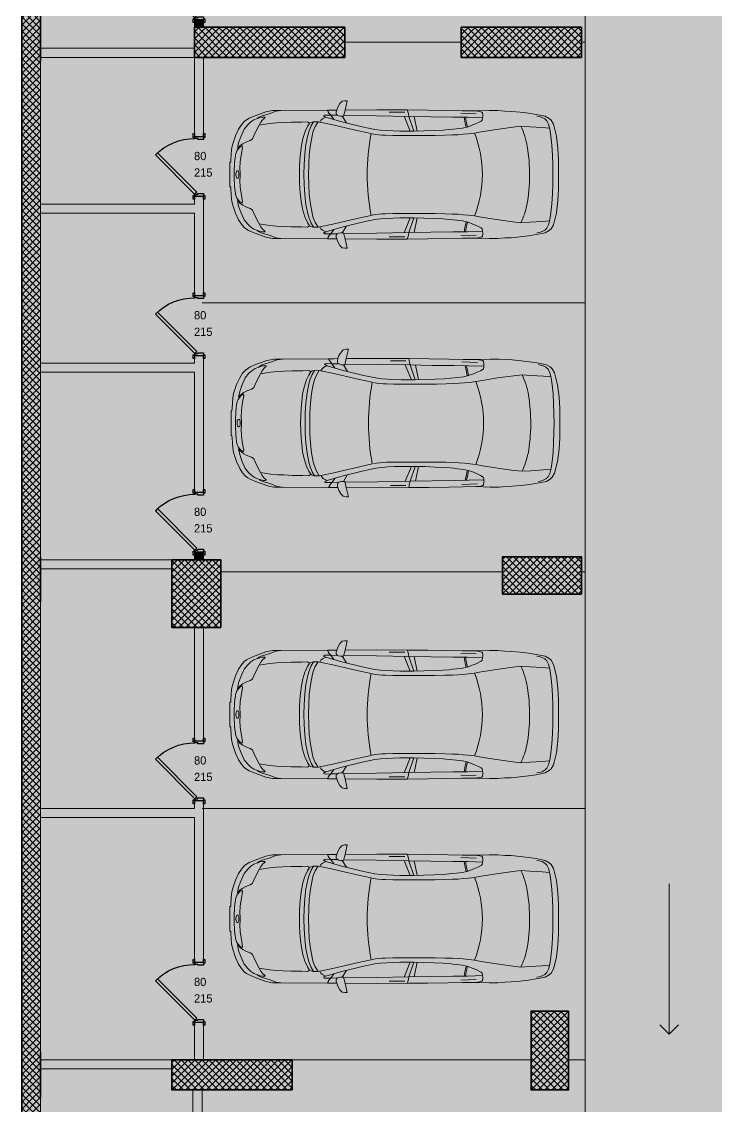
# Model space of a CAD drawing. Header units: millimetres. Extents: x 635850 to 824661, y -5878409 to -5774454.
# Drawn here: x 787904 to 797150, y -5860586 to -5846145 of the extents above; entities that cross this region are included whole.
import ezdxf

# ---------------------------------------------------------------- set-up
doc = ezdxf.new("R2010")
doc.units = ezdxf.units.MM
doc.header["$MEASUREMENT"] = 0
for name, color, linetype, lineweight, true_color in [('A - Ndertesa 1 - Veturat_Pen_No__102', 7, 'Continuous', 13, 0xcccccc), ('A - Ndertesa 10 - 2D Drafting_Pen_No__102', 7, 'Continuous', 13, 0xcccccc), ('A - Ndertesa 10 - Dimensionimi Bazik _Pen_No__102', 7, 'Continuous', 13, 0xcccccc), ('A - Ndertesa 10 - Dimensionimi Bazik _Pen_No__82', 7, 'Continuous', 20, 0xaaaaaa), ('A - Ndertesa 10 - Muret_Pen_No__102', 7, 'Continuous', 13, 0xcccccc), ('A - Ndertesa 10 - Veturat_Pen_No__102', 7, 'Continuous', 13, 0xcccccc), ('ARCHICAD Door Markers_Pen_No__112', 7, 'Continuous', 13, 0xd5aaaa)]:
    doc.layers.add(name, color=color, linetype=linetype, lineweight=lineweight, true_color=true_color)
for name, color, linetype in [('A - Ndertesa 10 - 2D Drafting', 7, 'Continuous'), ('A - Ndertesa 10 - Dimensionimi Bazik', 7, 'Continuous'), ('A - Ndertesa 10 - Muret', 7, 'Continuous'), ('A - Ndertesa 10 - Pllaka meskatit', 7, 'Continuous'), ('A - Ndertesa 10 - Shtyllat', 7, 'Continuous'), ('ARCHICAD Door Markers', 7, 'Continuous'), ('ARCHICAD Doors', 7, 'Continuous')]:
    doc.layers.add(name, color=color, linetype=linetype)
for name, color, linetype, lineweight in [('A - Ndertesa 10 - 2D Drafting_Pen_No__121', 255, 'Continuous', 0), ('A - Ndertesa 10 - 2D Drafting_Pen_No__2', 8, 'Continuous', 15), ('A - Ndertesa 10 - Muret_Pen_No__101', 252, 'Continuous', 13), ('A - Ndertesa 10 - Pllaka meskatit_Pen_No__22', 8, 'Continuous', 35), ('A - Ndertesa 10 - Shtyllat_Pen_No__101', 252, 'Continuous', 13), ('A - Ndertesa 10 - Shtyllat_Pen_No__22', 8, 'Continuous', 35), ('ARCHICAD Doors_Pen_No__101', 252, 'Continuous', 13), ('ARCHICAD Doors_Pen_No__42', 8, 'Continuous', 25)]:
    doc.layers.add(name, color=color, linetype=linetype, lineweight=lineweight)
doc.styles.add('GENERATED_STYLE_1', font='GOTHIC.TTF')
doc.dimstyles.new('GENERATED_STYLE__2', dxfattribs={"dimtxt": 150, "dimasz": 91.78744, "dimexe": 0.18, "dimexo": 0.0625, "dimgap": 0, "dimtad": 0, "dimtih": 1, "dimtoh": 1, "dimdec": 0, "dimlfac": 0.1, "dimzin": 0, "dimdsep": 46, "dimtxsty": 'GENERATED_STYLE_1', "dimblk": 'ARROWHEAD_5', "dimblk1": 'ARROWHEAD_5', "dimblk2": 'ARROWHEAD_5', "dimcen": 0.09, "dimse1": 1, "dimse2": 1, "dimclrd": 256, "dimclre": 256, "dimclrt": 256, "dimadec": 0, "dimazin": 0, "dimtfac": 1, "dimtdec": 4, "dimtmove": 0, "dimatfit": 3, "dimfxl": 0, "dimtolj": 1, "dimtzin": 0, "dimarcsym": 0})
pattern_1 = [(45, (664183.82, -5827429.525), (-45.96194, 45.96194), []), (135, (664183.82, -5827429.525), (45.96194, 45.96194), [])]

# ---------------------------------------------------------------- blocks, each defined once
blk = doc.blocks.new('Slab_6', base_point=(787904, -5828249))
at = {"layer": 'A - Ndertesa 10 - Pllaka meskatit_Pen_No__22', "color": 8, "linetype": 'Continuous', "lineweight": 35, "flags": 128}
blk.add_lwpolyline([(787904, -5828249), (787904, -5876559), (821084, -5876559), (819179, -5831123, 0.401993), (816181, -5828249)], format="xyb", close=True, dxfattribs=at)
blk = doc.blocks.new('Wall_313', base_point=(787904, -5876559))
at = {"layer": 'A - Ndertesa 10 - Muret_Pen_No__101', "linetype": 'Continuous', "lineweight": 13}
h = blk.add_hatch(dxfattribs=at)
h.set_pattern_fill('Concrete_Block', color=252, style=0, pattern_type=2)
h.set_pattern_definition(pattern_1)
h.paths.add_polyline_path([(787904, -5853270), (788154, -5853270), (788154, -5846670), (787904, -5846670)])
h = blk.add_hatch(dxfattribs=at)
h.set_pattern_fill('Concrete_Block', color=252, style=0, pattern_type=2)
h.set_pattern_definition(pattern_1)
h.paths.add_polyline_path([(787904, -5859868), (788154, -5859868), (788154, -5853870), (787904, -5853870)])
h = blk.add_hatch(dxfattribs=at)
h.set_pattern_fill('Concrete_Block', color=252, style=0, pattern_type=2)
h.set_pattern_definition(pattern_1)
h.paths.add_polyline_path([(787904, -5863968), (788154, -5863968), (788154, -5860468), (787904, -5860468)])
at = {"layer": 'A - Ndertesa 10 - Muret_Pen_No__101', "color": 252, "linetype": 'Continuous', "lineweight": 13, "flags": 128}
for points in [[(787904, -5846670), (787904, -5853270)], [(788154, -5853270), (788154, -5846670)], [(787904, -5853870), (787904, -5859868)], [(788154, -5859868), (788154, -5853870)], [(787904, -5860468), (787904, -5863968)], [(788154, -5863968), (788154, -5860468)]]:
    blk.add_lwpolyline(points, dxfattribs=at)
blk = doc.blocks.new('Door 25_5')
at = {"layer": 'ARCHICAD Doors_Pen_No__101', "color": 252, "linetype": 'Continuous', "lineweight": 13}
for p, q in [((-400, 5), (-437, 5)), ((-400, 5), (-437, 5)), ((-400, 0), (-400, 5)), ((-400, 0), (-400, 5)), ((-400, -115), (-400, 0)), ((-400, -115), (-400, 0)), ((400, 0), (400, 5)), ((400, 0), (400, 5)), ((400, 5), (437, 5)), ((400, 5), (437, 5)), ((400, -115), (400, 0)), ((400, -115), (400, 0)), ((-400, -115), (-437, -115)), ((-400, -115), (-437, -115)), ((400, -115), (437, -115)), ((400, -115), (437, -115))]:
    blk.add_line(p, q, dxfattribs=at)
at = {"layer": 'ARCHICAD Doors_Pen_No__42', "color": 8, "linetype": 'Continuous', "lineweight": 25}
for p, q in [((-182, 498), (-154, 526)), ((344, -28), (-182, 498)), ((-154, 526), (372, 0)), ((-387, 24), (-437, 24)), ((-437, 24), (-437, 5)), ((-437, 5), (-387, 5)), ((-375, 5), (-400, 5)), ((-400, 5), (-400, 0)), ((-400, 0), (-375, 0)), ((-372, 0), (-400, 0)), ((-400, 0), (-400, -115)), ((-387, 5), (-387, 24)), ((-375, 0), (-375, 5)), ((-372, -40), (-372, 0)), ((372, 0), (344, -28)), ((400, 0), (372, 0)), ((372, 0), (372, -40)), ((400, 5), (375, 5)), ((375, 5), (375, 0)), ((375, 0), (400, 0)), ((437, 24), (387, 24)), ((387, 24), (387, 5)), ((387, 5), (437, 5)), ((400, 0), (400, 5)), ((400, -115), (400, 0)), ((437, 5), (437, 24)), ((-387, -115), (-437, -115)), ((-437, -115), (-437, -134)), ((-437, -134), (-387, -134)), ((-400, -115), (-360, -115)), ((-387, -134), (-387, -115)), ((-360, -40), (-372, -40)), ((-360, -115), (-360, -40)), ((372, -40), (360, -40)), ((360, -40), (360, -115)), ((360, -115), (400, -115)), ((437, -115), (387, -115)), ((387, -115), (387, -134)), ((387, -134), (437, -134)), ((437, -134), (437, -115))]:
    blk.add_line(p, q, dxfattribs=at)
blk.add_arc((372, 0), 744, 135, 180, dxfattribs=at)
blk = doc.blocks.new('D Marker 25_13')
at = {"layer": 'ARCHICAD Door Markers_Pen_No__112', "color": 9, "lineweight": 13, "true_color": 0xd5aaaa, "char_height": 110, "attachment_point": 7, "rotation": 90, "style": 'GENERATED_STYLE_1'}
for s, insert in [('\\A1;{\\pql;\\pt0;\\fCentury Gothic|b0|i0|c0|p34;80\\fCentury Gothic|b0|i0|c0|p34;\\A1{\\H.66x;\\S^  ;}\\fCentury Gothic|b0|i0|c0|p34;\\fCentury Gothic|b0|i0|c0|p34;}', (-52, -126)), ('\\A1;{\\pql;\\pt0;\\fCentury Gothic|b0|i0|c0|p34;215\\fCentury Gothic|b0|i0|c0|p34;\\A1{\\H.66x;\\S^  ;}\\fCentury Gothic|b0|i0|c0|p34;\\fCentury Gothic|b0|i0|c0|p34;}', (168, -126))]:
    blk.add_mtext(s, dxfattribs=dict(at, insert=insert))
blk = doc.blocks.new('Wall_330', base_point=(790204, -5836029))
at = {"layer": 'A - Ndertesa 10 - Muret_Pen_No__102', "linetype": 'Continuous', "lineweight": 0, "true_color": 0xcccccc}
for points in [[(790324, -5836169), (790204, -5836169), (790204, -5837072), (790324, -5837072)], [(790324, -5837872), (790204, -5837872), (790204, -5839192), (790324, -5839192)], [(790324, -5839992), (790204, -5839992), (790204, -5840919), (790324, -5840919)], [(790204, -5841969), (790324, -5841969), (790324, -5841719), (790204, -5841719)], [(790324, -5842469), (790204, -5842469), (790204, -5843432), (790324, -5843432)], [(790324, -5844232), (790204, -5844232), (790204, -5845319), (790324, -5845319)], [(790204, -5846219), (790324, -5846219), (790324, -5846119), (790204, -5846119)], [(790324, -5846619), (790204, -5846619), (790204, -5847672), (790324, -5847672)], [(790324, -5848472), (790204, -5848472), (790204, -5849792), (790324, -5849792)], [(790324, -5850592), (790204, -5850592), (790204, -5852409), (790324, -5852409)], [(790204, -5853309), (790324, -5853309), (790324, -5853209), (790204, -5853209)], [(790324, -5854209), (790204, -5854209), (790204, -5855719), (790324, -5855719)], [(790324, -5856519), (790204, -5856519), (790204, -5858668), (790324, -5858668)], [(790204, -5859968), (790324, -5859968), (790324, -5859468), (790204, -5859468)]]:
    blk.add_hatch(color=254, dxfattribs=at).paths.add_polyline_path(points)
at = {"layer": 'A - Ndertesa 10 - Muret_Pen_No__101', "color": 252, "linetype": 'Continuous', "lineweight": 13}
for p, q in [((790204, -5837072), (790204, -5837035)), ((790209, -5837072), (790204, -5837072)), ((790324, -5837072), (790209, -5837072)), ((790324, -5837072), (790324, -5837035)), ((790204, -5837872), (790204, -5837909)), ((790209, -5837872), (790204, -5837872)), ((790324, -5837872), (790209, -5837872)), ((790324, -5837872), (790324, -5837909)), ((790204, -5839192), (790204, -5839155)), ((790324, -5839192), (790324, -5839155)), ((790209, -5839192), (790204, -5839192)), ((790324, -5839192), (790209, -5839192)), ((790204, -5839992), (790204, -5840029)), ((790209, -5839992), (790204, -5839992)), ((790324, -5839992), (790209, -5839992)), ((790324, -5839992), (790324, -5840029)), ((790204, -5840919), (790204, -5840882)), ((790324, -5840919), (790324, -5840882)), ((790209, -5840919), (790204, -5840919)), ((790324, -5840919), (790209, -5840919)), ((790204, -5841719), (790204, -5841756)), ((790209, -5841719), (790204, -5841719)), ((790324, -5841719), (790209, -5841719)), ((790324, -5841719), (790324, -5841756)), ((790204, -5843432), (790204, -5843395)), ((790209, -5843432), (790204, -5843432)), ((790324, -5843432), (790209, -5843432)), ((790324, -5843432), (790324, -5843395)), ((790204, -5844232), (790204, -5844269)), ((790209, -5844232), (790204, -5844232)), ((790324, -5844232), (790209, -5844232)), ((790324, -5844232), (790324, -5844269)), ((790204, -5845319), (790204, -5845282)), ((790209, -5845319), (790204, -5845319)), ((790324, -5845319), (790209, -5845319)), ((790324, -5845319), (790324, -5845282)), ((790204, -5846119), (790204, -5846156)), ((790209, -5846119), (790204, -5846119)), ((790324, -5846119), (790209, -5846119)), ((790324, -5846119), (790324, -5846156)), ((790204, -5847672), (790204, -5847635)), ((790209, -5847672), (790204, -5847672)), ((790324, -5847672), (790209, -5847672)), ((790324, -5847672), (790324, -5847635)), ((790204, -5848472), (790204, -5848509)), ((790209, -5848472), (790204, -5848472)), ((790324, -5848472), (790209, -5848472)), ((790324, -5848472), (790324, -5848509)), ((790204, -5849792), (790204, -5849755)), ((790209, -5849792), (790204, -5849792)), ((790324, -5849792), (790209, -5849792)), ((790324, -5849792), (790324, -5849755)), ((790204, -5850592), (790204, -5850629)), ((790209, -5850592), (790204, -5850592)), ((790324, -5850592), (790209, -5850592)), ((790324, -5850592), (790324, -5850629)), ((790204, -5852409), (790204, -5852372)), ((790209, -5852409), (790204, -5852409)), ((790324, -5852409), (790209, -5852409)), ((790324, -5852409), (790324, -5852372)), ((790204, -5853209), (790204, -5853246)), ((790209, -5853209), (790204, -5853209)), ((790324, -5853209), (790209, -5853209)), ((790324, -5853209), (790324, -5853246)), ((790204, -5855719), (790204, -5855682)), ((790209, -5855719), (790204, -5855719)), ((790324, -5855719), (790209, -5855719)), ((790324, -5855719), (790324, -5855682)), ((790204, -5856519), (790204, -5856556)), ((790209, -5856519), (790204, -5856519)), ((790324, -5856519), (790209, -5856519)), ((790324, -5856519), (790324, -5856556)), ((790204, -5858668), (790204, -5858631)), ((790209, -5858668), (790204, -5858668)), ((790324, -5858668), (790209, -5858668)), ((790324, -5858668), (790324, -5858631)), ((790204, -5859468), (790204, -5859505)), ((790209, -5859468), (790204, -5859468)), ((790324, -5859468), (790209, -5859468)), ((790324, -5859468), (790324, -5859505))]:
    blk.add_line(p, q, dxfattribs=at)
at = {"layer": 'A - Ndertesa 10 - Muret_Pen_No__101', "color": 252, "linetype": 'Continuous', "lineweight": 13, "flags": 128}
for points in [[(790204, -5836169), (790204, -5837072)], [(790324, -5837072), (790324, -5836169)], [(790204, -5837872), (790204, -5837972)], [(790324, -5839192), (790324, -5837872)], [(790204, -5838092), (790204, -5839192)], [(790204, -5839992), (790204, -5840092)], [(790324, -5840919), (790324, -5839992)], [(790204, -5840212), (790204, -5840919)], [(790204, -5841719), (790204, -5841969)], [(790324, -5841969), (790324, -5841719)], [(790204, -5842469), (790204, -5843432)], [(790324, -5843432), (790324, -5842469)], [(790204, -5844232), (790204, -5844332)], [(790324, -5845319), (790324, -5844232)], [(790204, -5844452), (790204, -5845319)], [(790204, -5846119), (790204, -5846219)], [(790324, -5846219), (790324, -5846119)], [(790204, -5846619), (790204, -5847672)], [(790324, -5847672), (790324, -5846619)], [(790204, -5848472), (790204, -5848572)], [(790324, -5849792), (790324, -5848472)], [(790204, -5848692), (790204, -5849792)], [(790204, -5850592), (790204, -5850692)], [(790324, -5852409), (790324, -5850592)], [(790204, -5850812), (790204, -5852409)], [(790204, -5853209), (790204, -5853309)], [(790324, -5853309), (790324, -5853209)], [(790204, -5854209), (790204, -5855719)], [(790324, -5855719), (790324, -5854209)], [(790204, -5856519), (790204, -5856619)], [(790324, -5858668), (790324, -5856519)], [(790204, -5856739), (790204, -5858668)], [(790204, -5859468), (790204, -5859968)], [(790324, -5859968), (790324, -5859468)]]:
    blk.add_lwpolyline(points, dxfattribs=at)
at = {"layer": 'ARCHICAD Door Markers', "color": 161, "lineweight": 25, "true_color": 0x40a5ff, "rotation": 270}
for p in [(790324, -5837472), (790324, -5839592), (790324, -5841319), (790324, -5843832), (790324, -5845719), (790324, -5848072), (790324, -5850192), (790324, -5852809), (790324, -5856119), (790324, -5859068)]:
    blk.add_blockref('D Marker 25_13', p, dxfattribs=at)
at = {"layer": 'ARCHICAD Doors', "color": 7, "linetype": 'Continuous', "lineweight": 13, "xscale": -1, "zscale": 1000, "rotation": 90}
for p in [(790209, -5837472), (790209, -5839592), (790209, -5841319), (790209, -5843832), (790209, -5845719), (790209, -5848072), (790209, -5850192), (790209, -5852809), (790209, -5856119), (790209, -5859068)]:
    blk.add_blockref('Door 25_5', p, dxfattribs=at)
blk = doc.blocks.new('Wall_335', base_point=(790204, -5846499))
at = {"layer": 'A - Ndertesa 10 - Muret_Pen_No__102', "linetype": 'Continuous', "lineweight": 0, "true_color": 0xcccccc}
blk.add_hatch(color=254, dxfattribs=at).paths.add_polyline_path([(790204, -5846499), (788154, -5846499), (788154, -5846619), (790204, -5846619)])
at = {"layer": 'A - Ndertesa 10 - Muret_Pen_No__101', "color": 252, "linetype": 'Continuous', "lineweight": 13, "flags": 128}
for points in [[(790204, -5846499), (788154, -5846499)], [(788154, -5846619), (790204, -5846619)]]:
    blk.add_lwpolyline(points, dxfattribs=at)
blk = doc.blocks.new('Wall_336', base_point=(790204, -5848572))
at = {"layer": 'A - Ndertesa 10 - Muret_Pen_No__102', "linetype": 'Continuous', "lineweight": 0, "true_color": 0xcccccc}
blk.add_hatch(color=254, dxfattribs=at).paths.add_polyline_path([(790204, -5848572), (788154, -5848572), (788154, -5848692), (790204, -5848692)])
at = {"layer": 'A - Ndertesa 10 - Muret_Pen_No__101', "color": 252, "linetype": 'Continuous', "lineweight": 13, "flags": 128}
for points in [[(790204, -5848572), (788154, -5848572)], [(788154, -5848572), (788154, -5848692)], [(788154, -5848692), (790204, -5848692)]]:
    blk.add_lwpolyline(points, dxfattribs=at)
blk = doc.blocks.new('Wall_337', base_point=(790204, -5850692))
at = {"layer": 'A - Ndertesa 10 - Muret_Pen_No__102', "linetype": 'Continuous', "lineweight": 0, "true_color": 0xcccccc}
blk.add_hatch(color=254, dxfattribs=at).paths.add_polyline_path([(790204, -5850692), (788154, -5850692), (788154, -5850812), (790204, -5850812)])
at = {"layer": 'A - Ndertesa 10 - Muret_Pen_No__101', "color": 252, "linetype": 'Continuous', "lineweight": 13, "flags": 128}
for points in [[(790204, -5850692), (788154, -5850692)], [(788154, -5850692), (788154, -5850812)], [(788154, -5850812), (790204, -5850812)]]:
    blk.add_lwpolyline(points, dxfattribs=at)
blk = doc.blocks.new('Wall_338', base_point=(789904, -5853309))
at = {"layer": 'A - Ndertesa 10 - Muret_Pen_No__102', "linetype": 'Continuous', "lineweight": 0, "true_color": 0xcccccc}
blk.add_hatch(color=254, dxfattribs=at).paths.add_polyline_path([(789904, -5853309), (788154, -5853309), (788154, -5853429), (789904, -5853429)])
at = {"layer": 'A - Ndertesa 10 - Muret_Pen_No__101', "color": 252, "linetype": 'Continuous', "lineweight": 13, "flags": 128}
for points in [[(789904, -5853309), (788154, -5853309)], [(788154, -5853429), (789904, -5853429)]]:
    blk.add_lwpolyline(points, dxfattribs=at)
blk = doc.blocks.new('Wall_339', base_point=(790204, -5856619))
at = {"layer": 'A - Ndertesa 10 - Muret_Pen_No__102', "linetype": 'Continuous', "lineweight": 0, "true_color": 0xcccccc}
blk.add_hatch(color=254, dxfattribs=at).paths.add_polyline_path([(790204, -5856619), (788154, -5856619), (788154, -5856739), (790204, -5856739)])
at = {"layer": 'A - Ndertesa 10 - Muret_Pen_No__101', "color": 252, "linetype": 'Continuous', "lineweight": 13, "flags": 128}
for points in [[(790204, -5856619), (788154, -5856619)], [(788154, -5856619), (788154, -5856739)], [(788154, -5856739), (790204, -5856739)]]:
    blk.add_lwpolyline(points, dxfattribs=at)
blk = doc.blocks.new('Wall_340', base_point=(790204, -5859968))
at = {"layer": 'A - Ndertesa 10 - Muret_Pen_No__102', "linetype": 'Continuous', "lineweight": 0, "true_color": 0xcccccc}
blk.add_hatch(color=254, dxfattribs=at).paths.add_polyline_path([(788154, -5859968), (788154, -5860088), (789904, -5860088), (789904, -5859968)])
at = {"layer": 'A - Ndertesa 10 - Muret_Pen_No__101', "color": 252, "linetype": 'Continuous', "lineweight": 13, "flags": 128}
for points in [[(789904, -5859968), (788154, -5859968)], [(788154, -5860088), (789904, -5860088)]]:
    blk.add_lwpolyline(points, dxfattribs=at)
blk = doc.blocks.new('Door 25_4')
at = {"layer": 'ARCHICAD Doors_Pen_No__101', "color": 252, "linetype": 'Continuous', "lineweight": 13}
for p, q in [((-400, 0), (-437, 0)), ((-400, 0), (-437, 0)), ((-400, 0), (-400, -115)), ((-400, 0), (-400, -115)), ((400, 0), (400, -115)), ((400, 0), (400, -115)), ((400, 0), (437, 0)), ((400, 0), (437, 0)), ((-400, -120), (-437, -120)), ((-400, -120), (-437, -120)), ((-400, -115), (-400, -120)), ((-400, -115), (-400, -120)), ((400, -115), (400, -120)), ((400, -115), (400, -120)), ((400, -120), (437, -120)), ((400, -120), (437, -120))]:
    blk.add_line(p, q, dxfattribs=at)
at = {"layer": 'ARCHICAD Doors_Pen_No__42', "color": 8, "linetype": 'Continuous', "lineweight": 25}
for p, q in [((-182, 498), (-154, 526)), ((344, -28), (-182, 498)), ((-154, 526), (372, 0)), ((-437, 0), (-437, 19)), ((-437, 19), (-387, 19)), ((-387, 0), (-437, 0)), ((-372, 0), (-400, 0)), ((-400, 0), (-400, -115)), ((-387, 19), (-387, 0)), ((-372, -40), (-372, 0)), ((372, 0), (344, -28)), ((400, 0), (372, 0)), ((372, 0), (372, -40)), ((387, 19), (437, 19)), ((387, 0), (387, 19)), ((437, 0), (387, 0)), ((400, -115), (400, 0)), ((437, 19), (437, 0)), ((-437, -139), (-437, -120)), ((-437, -120), (-387, -120)), ((-387, -139), (-437, -139)), ((-400, -120), (-400, -115)), ((-400, -115), (-375, -115)), ((-400, -115), (-360, -115)), ((-375, -120), (-400, -120)), ((-387, -120), (-387, -139)), ((-375, -115), (-375, -120)), ((-360, -40), (-372, -40)), ((-360, -115), (-360, -40)), ((372, -40), (360, -40)), ((360, -40), (360, -115)), ((360, -115), (400, -115)), ((375, -120), (375, -115)), ((375, -115), (400, -115)), ((400, -120), (375, -120)), ((387, -120), (437, -120)), ((387, -139), (387, -120)), ((437, -139), (387, -139)), ((400, -115), (400, -120)), ((437, -120), (437, -139))]:
    blk.add_line(p, q, dxfattribs=at)
blk.add_arc((372, 0), 744, 135, 180, dxfattribs=at)
blk = doc.blocks.new('Wall_372', base_point=(790184, -5859968))
at = {"layer": 'A - Ndertesa 10 - Muret_Pen_No__102', "linetype": 'Continuous', "lineweight": 0, "true_color": 0xcccccc}
for points in [[(790184, -5860368), (790184, -5862468), (790304, -5862468), (790304, -5860368)], [(790304, -5863268), (790184, -5863268), (790184, -5863468), (790304, -5863468)], [(790184, -5865068), (790184, -5865768), (790304, -5865768), (790304, -5865068)], [(790304, -5866568), (790184, -5866568), (790184, -5869009), (790304, -5869009)], [(790184, -5869809), (790184, -5869909), (790304, -5869909), (790304, -5869809)], [(790184, -5870309), (790184, -5872349), (790304, -5872349), (790304, -5870309)], [(790304, -5873149), (790184, -5873149), (790184, -5873469), (790304, -5873469)], [(790304, -5874269), (790184, -5874269), (790184, -5876309), (790304, -5876309)]]:
    blk.add_hatch(color=254, dxfattribs=at).paths.add_polyline_path(points)
at = {"layer": 'A - Ndertesa 10 - Muret_Pen_No__101', "color": 252, "linetype": 'Continuous', "lineweight": 13}
for p, q in [((790184, -5862468), (790184, -5862431)), ((790189, -5862468), (790184, -5862468)), ((790304, -5862468), (790189, -5862468)), ((790304, -5862468), (790304, -5862431)), ((790184, -5863268), (790184, -5863305)), ((790189, -5863268), (790184, -5863268)), ((790304, -5863268), (790189, -5863268)), ((790304, -5863268), (790304, -5863305)), ((790184, -5865768), (790184, -5865731)), ((790304, -5865768), (790304, -5865731)), ((790189, -5865768), (790184, -5865768)), ((790304, -5865768), (790189, -5865768)), ((790184, -5866568), (790184, -5866605)), ((790189, -5866568), (790184, -5866568)), ((790304, -5866568), (790189, -5866568)), ((790304, -5866568), (790304, -5866605)), ((790184, -5869009), (790184, -5868972)), ((790189, -5869009), (790184, -5869009)), ((790304, -5869009), (790189, -5869009)), ((790304, -5869009), (790304, -5868972)), ((790184, -5869809), (790184, -5869846)), ((790189, -5869809), (790184, -5869809)), ((790304, -5869809), (790189, -5869809)), ((790304, -5869809), (790304, -5869846)), ((790184, -5872349), (790184, -5872312)), ((790189, -5872349), (790184, -5872349)), ((790304, -5872349), (790189, -5872349)), ((790304, -5872349), (790304, -5872312)), ((790184, -5873149), (790184, -5873186)), ((790189, -5873149), (790184, -5873149)), ((790304, -5873149), (790189, -5873149)), ((790304, -5873149), (790304, -5873186)), ((790184, -5873469), (790184, -5873432)), ((790184, -5873469), (790299, -5873469)), ((790299, -5873469), (790304, -5873469)), ((790304, -5873469), (790304, -5873432)), ((790184, -5874269), (790184, -5874306)), ((790184, -5874269), (790299, -5874269)), ((790299, -5874269), (790304, -5874269)), ((790304, -5874269), (790304, -5874306))]:
    blk.add_line(p, q, dxfattribs=at)
at = {"layer": 'A - Ndertesa 10 - Muret_Pen_No__101', "color": 252, "linetype": 'Continuous', "lineweight": 13, "flags": 128}
for points in [[(790184, -5860368), (790184, -5862468)], [(790304, -5862468), (790304, -5860368)], [(790184, -5863268), (790184, -5863468)], [(790304, -5863468), (790304, -5863268)], [(790184, -5865068), (790184, -5865768)], [(790304, -5865768), (790304, -5865068)], [(790184, -5866568), (790184, -5866668)], [(790304, -5869009), (790304, -5866568)], [(790184, -5866788), (790184, -5869009)], [(790184, -5869809), (790184, -5869909)], [(790304, -5869909), (790304, -5869809)], [(790184, -5870309), (790184, -5872349)], [(790304, -5872349), (790304, -5870309)], [(790184, -5873149), (790184, -5873249)], [(790304, -5873469), (790304, -5873149)], [(790184, -5873369), (790184, -5873469)], [(790184, -5874269), (790184, -5876309)], [(790304, -5876309), (790304, -5874269)]]:
    blk.add_lwpolyline(points, dxfattribs=at)
at = {"layer": 'ARCHICAD Door Markers', "color": 161, "lineweight": 25, "true_color": 0x40a5ff, "rotation": 270}
for p in [(790304, -5862868), (790304, -5866168), (790304, -5869409), (790304, -5872749), (790304, -5873869)]:
    blk.add_blockref('D Marker 25_13', p, dxfattribs=at)
at = {"layer": 'ARCHICAD Doors', "color": 7, "linetype": 'Continuous', "lineweight": 13, "xscale": -1, "zscale": 1000, "rotation": 90}
for p in [(790189, -5862868), (790189, -5866168), (790189, -5869409), (790189, -5872749)]:
    blk.add_blockref('Door 25_5', p, dxfattribs=at)
at = {"layer": 'ARCHICAD Doors', "color": 7, "linetype": 'Continuous', "lineweight": 13, "zscale": 1000, "rotation": 90}
blk.add_blockref('Door 25_4', (790184, -5873869), dxfattribs=at)
blk = doc.blocks.new('Column_350', base_point=(790704, -5860168))
at = {"layer": 'A - Ndertesa 10 - Shtyllat_Pen_No__101', "linetype": 'Continuous', "lineweight": 13}
h = blk.add_hatch(dxfattribs=at)
h.set_pattern_fill('Concrete_Block', color=252, style=0, pattern_type=2)
h.set_pattern_definition(pattern_1)
h.paths.add_polyline_path([(791504, -5860368), (791504, -5859968), (789904, -5859968), (789904, -5860368)])
at = {"layer": 'A - Ndertesa 10 - Shtyllat_Pen_No__22', "color": 8, "linetype": 'Continuous', "lineweight": 35, "flags": 128}
blk.add_lwpolyline([(791504, -5860368), (791504, -5859968), (789904, -5859968), (789904, -5860368)], close=True, dxfattribs=at)
blk = doc.blocks.new('Column_351', base_point=(790229, -5853759))
at = {"layer": 'A - Ndertesa 10 - Shtyllat_Pen_No__101', "linetype": 'Continuous', "lineweight": 13}
h = blk.add_hatch(dxfattribs=at)
h.set_pattern_fill('Concrete_Block', color=252, style=0, pattern_type=2)
h.set_pattern_definition(pattern_1)
h.paths.add_polyline_path([(790554, -5853309), (789904, -5853309), (789904, -5854209), (790554, -5854209)])
at = {"layer": 'A - Ndertesa 10 - Shtyllat_Pen_No__22', "color": 8, "linetype": 'Continuous', "lineweight": 35, "flags": 128}
blk.add_lwpolyline([(790554, -5853309), (789904, -5853309), (789904, -5854209), (790554, -5854209)], close=True, dxfattribs=at)
blk = doc.blocks.new('Column_352', base_point=(794934, -5859843))
at = {"layer": 'A - Ndertesa 10 - Shtyllat_Pen_No__101', "linetype": 'Continuous', "lineweight": 13}
h = blk.add_hatch(dxfattribs=at)
h.set_pattern_fill('Concrete_Block', color=252, style=0, pattern_type=2)
h.set_pattern_definition(pattern_1)
h.paths.add_polyline_path([(795184, -5859318), (794684, -5859318), (794684, -5860368), (795184, -5860368)])
at = {"layer": 'A - Ndertesa 10 - Shtyllat_Pen_No__22', "color": 8, "linetype": 'Continuous', "lineweight": 35, "flags": 128}
blk.add_lwpolyline([(795184, -5859318), (794684, -5859318), (794684, -5860368), (795184, -5860368)], close=True, dxfattribs=at)
blk = doc.blocks.new('Column_353', base_point=(791204, -5846419))
at = {"layer": 'A - Ndertesa 10 - Shtyllat_Pen_No__101', "linetype": 'Continuous', "lineweight": 13}
h = blk.add_hatch(dxfattribs=at)
h.set_pattern_fill('Concrete_Block', color=252, style=0, pattern_type=2)
h.set_pattern_definition(pattern_1)
h.paths.add_polyline_path([(790204, -5846619), (792204, -5846619), (792204, -5846219), (790204, -5846219)])
at = {"layer": 'A - Ndertesa 10 - Shtyllat_Pen_No__22', "color": 8, "linetype": 'Continuous', "lineweight": 35, "flags": 128}
blk.add_lwpolyline([(790204, -5846619), (792204, -5846619), (792204, -5846219), (790204, -5846219)], close=True, dxfattribs=at)
blk = doc.blocks.new('Column_361', base_point=(794829, -5853518))
at = {"layer": 'A - Ndertesa 10 - Shtyllat_Pen_No__101', "linetype": 'Continuous', "lineweight": 13}
h = blk.add_hatch(dxfattribs=at)
h.set_pattern_fill('Concrete_Block', color=252, style=0, pattern_type=2)
h.set_pattern_definition(pattern_1)
h.paths.add_polyline_path([(795354, -5853768), (795354, -5853268), (794304, -5853268), (794304, -5853768)])
at = {"layer": 'A - Ndertesa 10 - Shtyllat_Pen_No__22', "color": 8, "linetype": 'Continuous', "lineweight": 35, "flags": 128}
blk.add_lwpolyline([(795354, -5853768), (795354, -5853268), (794304, -5853268), (794304, -5853768)], close=True, dxfattribs=at)
blk = doc.blocks.new('Column_384', base_point=(788029, -5846370))
at = {"layer": 'A - Ndertesa 10 - Shtyllat_Pen_No__101', "linetype": 'Continuous', "lineweight": 13}
h = blk.add_hatch(dxfattribs=at)
h.set_pattern_fill('Concrete_Block', color=252, style=0, pattern_type=2)
h.set_pattern_definition(pattern_1)
h.paths.add_polyline_path([(787904, -5846070), (787904, -5846670), (788154, -5846670), (788154, -5846070)])
at = {"layer": 'A - Ndertesa 10 - Shtyllat_Pen_No__22', "color": 8, "linetype": 'Continuous', "lineweight": 35, "flags": 128}
for points in [[(787904, -5846070), (787904, -5846670)], [(788154, -5846670), (788154, -5846070)]]:
    blk.add_lwpolyline(points, dxfattribs=at)
blk = doc.blocks.new('Column_385', base_point=(788029, -5853570))
at = {"layer": 'A - Ndertesa 10 - Shtyllat_Pen_No__101', "linetype": 'Continuous', "lineweight": 13}
h = blk.add_hatch(dxfattribs=at)
h.set_pattern_fill('Concrete_Block', color=252, style=0, pattern_type=2)
h.set_pattern_definition(pattern_1)
h.paths.add_polyline_path([(787904, -5853270), (787904, -5853870), (788154, -5853870), (788154, -5853270)])
at = {"layer": 'A - Ndertesa 10 - Shtyllat_Pen_No__22', "color": 8, "linetype": 'Continuous', "lineweight": 35, "flags": 128}
for points in [[(787904, -5853270), (787904, -5853870)], [(788154, -5853870), (788154, -5853270)]]:
    blk.add_lwpolyline(points, dxfattribs=at)
blk = doc.blocks.new('Column_386', base_point=(788029, -5860168))
at = {"layer": 'A - Ndertesa 10 - Shtyllat_Pen_No__101', "linetype": 'Continuous', "lineweight": 13}
h = blk.add_hatch(dxfattribs=at)
h.set_pattern_fill('Concrete_Block', color=252, style=0, pattern_type=2)
h.set_pattern_definition(pattern_1)
h.paths.add_polyline_path([(787904, -5859868), (787904, -5860468), (788154, -5860468), (788154, -5859868)])
at = {"layer": 'A - Ndertesa 10 - Shtyllat_Pen_No__22', "color": 8, "linetype": 'Continuous', "lineweight": 35, "flags": 128}
for points in [[(787904, -5859868), (787904, -5860468)], [(788154, -5860468), (788154, -5859868)]]:
    blk.add_lwpolyline(points, dxfattribs=at)
blk = doc.blocks.new('Column_420', base_point=(794554, -5846419))
at = {"layer": 'A - Ndertesa 10 - Shtyllat_Pen_No__101', "linetype": 'Continuous', "lineweight": 13}
h = blk.add_hatch(dxfattribs=at)
h.set_pattern_fill('Concrete_Block', color=252, style=0, pattern_type=2)
h.set_pattern_definition(pattern_1)
h.paths.add_polyline_path([(793754, -5846619), (795354, -5846619), (795354, -5846219), (793754, -5846219)])
at = {"layer": 'A - Ndertesa 10 - Shtyllat_Pen_No__22', "color": 8, "linetype": 'Continuous', "lineweight": 35, "flags": 128}
blk.add_lwpolyline([(793754, -5846619), (795354, -5846619), (795354, -5846219), (793754, -5846219)], close=True, dxfattribs=at)
blk = doc.blocks.new('Car 05 25')
at = {"layer": 'A - Ndertesa 1 - Veturat_Pen_No__102', "color": 254, "linetype": 'Continuous', "lineweight": 13, "true_color": 0xcccccc}
for p, q in [((-701, 743), (-729, 716)), ((-665, 761), (-701, 743)), ((-627, 772), (-665, 761)), ((-595, 778), (-627, 772)), ((125, 791), (129, 820)), ((126, 744), (125, 791)), ((327, 762), (125, 756)), ((132, 723), (126, 744)), ((129, 820), (139, 832)), ((147, 711), (132, 723)), ((139, 832), (165, 840)), ((165, 840), (195, 844)), ((195, 844), (231, 846)), ((211, 809), (418, 816)), ((522, 765), (327, 762)), ((355, 762), (339, 683)), ((373, 763), (357, 683)), ((814, 769), (522, 765)), ((1109, 774), (814, 769)), ((1036, 773), (997, 579)), ((1042, 578), (1108, 774)), ((1173, 775), (1090, 578)), ((1115, 809), (1109, 774)), ((1109, 774), (1538, 780)), ((1120, 833), (1115, 809)), ((1121, 838), (1120, 836)), ((1120, 836), (1120, 833)), ((1130, 859), (1121, 838)), ((1163, 830), (1220, 829)), ((1220, 829), (1370, 831)), ((1538, 780), (1975, 786)), ((1939, 686), (1996, 777)), ((1958, 858), (1977, 777)), ((1977, 777), (2020, 777)), ((2000, 702), (2214, 763)), ((2020, 777), (2044, 783)), ((2044, 783), (2063, 792)), ((2063, 792), (2070, 800)), ((2069, 788), (2065, 794)), ((2075, 836), (2068, 858)), ((2069, 788), (2148, 790)), ((2070, 800), (2075, 809)), ((2075, 809), (2075, 836)), ((2107, 732), (2148, 790)), ((2148, 790), (2167, 814)), ((2148, 790), (2206, 792)), ((2167, 814), (2182, 834)), ((2182, 834), (2193, 856)), ((2206, 792), (2227, 791)), ((2227, 770), (2214, 763)), ((2214, 763), (2238, 752)), ((2227, 791), (2233, 790)), ((2234, 774), (2227, 770)), ((2233, 790), (2238, 787)), ((2238, 777), (2234, 774)), ((2241, 784), (2238, 787)), ((2238, 777), (2241, 781)), ((2238, 752), (2259, 740)), ((2241, 781), (2241, 784)), ((2259, 740), (2269, 731)), ((2269, 731), (2279, 722)), ((2808, 853), (2877, 843)), ((2877, 843), (2954, 814)), ((2904, 833), (2905, 833)), ((2954, 814), (3076, 775)), ((3022, 758), (3024, 762)), ((3024, 754), (3022, 758)), ((3024, 762), (3035, 765)), ((3038, 743), (3024, 754)), ((3035, 765), (3047, 764)), ((3051, 731), (3038, 743)), ((3047, 764), (3061, 763)), ((3065, 715), (3051, 731)), ((3061, 763), (3090, 757)), ((3100, 763), (3076, 775)), ((3090, 757), (3108, 751)), ((3114, 753), (3100, 763)), ((3108, 751), (3123, 746)), ((3123, 746), (3114, 753)), ((3170, 727), (3123, 746)), ((3212, 701), (3170, 727)), ((-768, 602), (-783, 510)), ((-768, 602), (-751, 670)), ((-764, 617), (-666, 624)), ((-729, 716), (-751, 670)), ((-666, 624), (-501, 634)), ((-501, 634), (-383, 642)), ((-383, 642), (-274, 631)), ((-274, 631), (-56, 601)), ((-56, 601), (146, 567)), ((171, 697), (147, 711)), ((213, 677), (171, 697)), ((266, 655), (213, 677)), ((319, 636), (266, 655)), ((393, 618), (319, 636)), ((339, 683), (330, 634)), ((357, 683), (347, 629)), ((475, 607), (393, 618)), ((521, 602), (475, 607)), ((570, 597), (521, 602)), ((653, 591), (570, 597)), ((773, 585), (653, 591)), ((907, 580), (773, 585)), ((1042, 578), (907, 580)), ((1228, 578), (1042, 578)), ((1316, 580), (1228, 578)), ((1403, 584), (1316, 580)), ((1484, 590), (1403, 584)), ((1562, 601), (1484, 590)), ((1730, 634), (1562, 601)), ((1611, 544), (1780, 582)), ((2000, 702), (1730, 634)), ((1780, 582), (1953, 621)), ((1953, 621), (2122, 660)), ((2122, 660), (2294, 698)), ((2279, 722), (2294, 698)), ((2294, 698), (2317, 701)), ((2294, 698), (2294, 698)), ((2317, 701), (2346, 703)), ((2355, 640), (2317, 701)), ((2346, 703), (2379, 702)), ((2380, 575), (2355, 640)), ((2410, 649), (2379, 702)), ((2379, 702), (2411, 694)), ((2436, 583), (2410, 649)), ((2411, 694), (2411, 694)), ((2429, 682), (2411, 694)), ((2429, 682), (2457, 700)), ((2429, 682), (2429, 682)), ((2429, 682), (2457, 640)), ((2454, 522), (2436, 583)), ((2457, 700), (2535, 698)), ((2457, 640), (2487, 574)), ((2535, 698), (2535, 698)), ((2535, 698), (2673, 696)), ((2673, 696), (2787, 691)), ((2787, 691), (2868, 687)), ((2868, 687), (2960, 679)), ((2960, 679), (2868, 687)), ((2960, 679), (3047, 666)), ((3047, 666), (3100, 657)), ((3077, 698), (3065, 715)), ((3100, 657), (3077, 698)), ((3153, 554), (3100, 657)), ((3254, 663), (3212, 701)), ((3302, 603), (3254, 663)), ((3302, 603), (3346, 501)), ((-783, 510), (-795, 391)), ((146, 567), (233, 552)), ((233, 552), (315, 541)), ((315, 541), (384, 535)), ((384, 535), (454, 530)), ((454, 530), (526, 526)), ((526, 526), (628, 522)), ((628, 522), (757, 518)), ((757, 518), (1323, 518)), ((1323, 518), (1420, 522)), ((1420, 522), (1467, 524)), ((1467, 524), (1511, 528)), ((1511, 528), (1554, 533)), ((1554, 533), (1597, 541)), ((1597, 541), (1597, 541)), ((2397, 514), (2380, 575)), ((2419, 396), (2397, 514)), ((2478, 401), (2454, 522)), ((2487, 574), (2492, 562)), ((2492, 562), (2518, 477)), ((2518, 477), (2538, 384)), ((3190, 476), (3153, 554)), ((3199, 467), (3190, 476)), ((3221, 454), (3199, 467)), ((3256, 439), (3221, 454)), ((3288, 425), (3256, 439)), ((3346, 501), (3374, 420)), ((-795, 391), (-802, 259)), ((2434, 266), (2419, 396)), ((2494, 269), (2478, 401)), ((2538, 384), (2551, 286)), ((3319, 408), (3288, 425)), ((3353, 384), (3319, 408)), ((3325, 377), (3321, 370)), ((3321, 370), (3321, 362)), ((3321, 362), (3338, 277)), ((3328, 380), (3325, 377)), ((3338, 379), (3328, 380)), ((3364, 358), (3338, 379)), ((3377, 360), (3353, 384)), ((3397, 316), (3364, 358)), ((3391, 344), (3374, 420)), ((3391, 344), (3377, 360)), ((3408, 289), (3397, 316)), ((3408, 289), (3414, 267)), ((-802, 259), (-807, 125)), ((2442, 132), (2434, 266)), ((2503, 133), (2494, 269)), ((2551, 286), (2560, 194)), ((2560, 194), (2564, 101)), ((3338, 277), (3352, 173)), ((3352, 173), (3358, 76)), ((3414, 267), (3418, 243)), ((3418, 243), (3424, 201)), ((3424, 201), (3428, 152)), ((3432, 40), (3428, 152)), ((-807, 125), (-808, 0)), ((-807, -125), (-808, 0)), ((2444, 0), (2442, 132)), ((2444, 0), (2442, -132)), ((2506, 0), (2503, 133)), ((2564, 101), (2566, 0)), ((2564, -101), (2566, 0)), ((3354, 28), (3358, 76)), ((3354, 28), (3354, -1)), ((3354, -28), (3354, 1)), ((3371, 12), (3370, -1)), ((3371, -12), (3370, 1)), ((3372, 24), (3371, 12)), ((3376, 39), (3372, 24)), ((3382, 47), (3376, 39)), ((3386, 48), (3382, 47)), ((3386, 48), (3394, 48)), ((3399, 47), (3394, 48)), ((3404, 39), (3399, 47)), ((3404, 39), (3408, 24)), ((3408, 24), (3410, 8)), ((3410, 8), (3410, 0)), ((3432, 57), (3432, 57)), ((3432, 0), (3432, 40)), ((3432, 0), (3432, -40)), ((-802, -259), (-807, -125)), ((2442, -132), (2434, -266)), ((2503, -133), (2494, -269)), ((2506, 0), (2503, -133)), ((2560, -194), (2564, -101)), ((3352, -173), (3358, -76)), ((3354, -28), (3358, -76)), ((3372, -24), (3371, -12)), ((3376, -39), (3372, -24)), ((3382, -47), (3376, -39)), ((3386, -48), (3382, -47)), ((3386, -48), (3394, -48)), ((3399, -47), (3394, -48)), ((3404, -39), (3399, -47)), ((3404, -39), (3408, -24)), ((3408, -24), (3410, -8)), ((3410, -8), (3410, 0)), ((3432, -40), (3428, -152)), ((3432, -57), (3432, -57)), ((-795, -391), (-802, -259)), ((2434, -266), (2419, -396)), ((2494, -269), (2478, -401)), ((2538, -384), (2551, -286)), ((2551, -286), (2560, -194)), ((3321, -362), (3338, -277)), ((3338, -277), (3352, -173)), ((3408, -289), (3414, -267)), ((3414, -267), (3418, -243)), ((3418, -243), (3424, -201)), ((3424, -201), (3428, -152)), ((-783, -510), (-795, -391)), ((2419, -396), (2397, -514)), ((2478, -401), (2454, -522)), ((2518, -477), (2538, -384)), ((3288, -425), (3256, -439)), ((3319, -408), (3288, -425)), ((3353, -384), (3319, -408)), ((3321, -370), (3321, -362)), ((3325, -377), (3321, -370)), ((3328, -380), (3325, -377)), ((3338, -379), (3328, -380)), ((3364, -358), (3338, -379)), ((3346, -501), (3374, -420)), ((3377, -360), (3353, -384)), ((3397, -316), (3364, -358)), ((3391, -344), (3374, -420)), ((3391, -344), (3377, -360)), ((3408, -289), (3397, -316)), ((-768, -602), (-783, -510)), ((-56, -601), (146, -567)), ((146, -567), (233, -552)), ((233, -552), (315, -541)), ((315, -541), (384, -535)), ((384, -535), (454, -530)), ((454, -530), (526, -526)), ((526, -526), (628, -522)), ((628, -522), (757, -518)), ((757, -518), (1323, -518)), ((1228, -578), (1042, -578)), ((1316, -580), (1228, -578)), ((1323, -518), (1420, -522)), ((1420, -522), (1467, -524)), ((1467, -524), (1511, -528)), ((1511, -528), (1554, -533)), ((1554, -533), (1597, -541)), ((1597, -541), (1597, -541)), ((1611, -544), (1780, -582)), ((2380, -575), (2355, -640)), ((2397, -514), (2380, -575)), ((2454, -522), (2436, -583)), ((2457, -640), (2487, -574)), ((2487, -574), (2492, -562)), ((2492, -562), (2518, -477)), ((3153, -554), (3100, -657)), ((3190, -476), (3153, -554)), ((3199, -467), (3190, -476)), ((3221, -454), (3199, -467)), ((3256, -439), (3221, -454)), ((3302, -603), (3346, -501)), ((-768, -602), (-751, -670)), ((-764, -617), (-666, -624)), ((-729, -716), (-751, -670)), ((-701, -743), (-729, -716)), ((-666, -624), (-501, -634)), ((-501, -634), (-383, -642)), ((-383, -642), (-274, -631)), ((-274, -631), (-56, -601)), ((147, -711), (132, -723)), ((171, -697), (147, -711)), ((213, -677), (171, -697)), ((266, -655), (213, -677)), ((319, -636), (266, -655)), ((393, -618), (319, -636)), ((339, -683), (330, -634)), ((355, -762), (339, -683)), ((357, -683), (347, -629)), ((373, -763), (357, -683)), ((475, -607), (393, -618)), ((521, -602), (475, -607)), ((570, -597), (521, -602)), ((653, -591), (570, -597)), ((773, -585), (653, -591)), ((907, -580), (773, -585)), ((1042, -578), (907, -580)), ((1036, -773), (997, -579)), ((1042, -578), (1108, -774)), ((1173, -775), (1090, -578)), ((1403, -584), (1316, -580)), ((1484, -590), (1403, -584)), ((1562, -601), (1484, -590)), ((1730, -634), (1562, -601)), ((2000, -702), (1730, -634)), ((1780, -582), (1953, -621)), ((1939, -686), (1996, -777)), ((1953, -621), (2122, -660)), ((2000, -702), (2214, -763)), ((2122, -660), (2294, -698)), ((2269, -731), (2279, -722)), ((2279, -722), (2294, -698)), ((2294, -698), (2317, -701)), ((2294, -698), (2294, -698)), ((2355, -640), (2317, -701)), ((2317, -701), (2346, -703)), ((2346, -703), (2379, -702)), ((2410, -649), (2379, -702)), ((2379, -702), (2411, -694)), ((2436, -583), (2410, -649)), ((2429, -682), (2411, -694)), ((2411, -694), (2411, -694)), ((2429, -682), (2457, -640)), ((2429, -682), (2429, -682)), ((2429, -682), (2457, -700)), ((2457, -700), (2535, -698)), ((2535, -698), (2673, -696)), ((2535, -698), (2535, -698)), ((2673, -696), (2787, -691)), ((2787, -691), (2868, -687)), ((2868, -687), (2960, -679)), ((2960, -679), (2868, -687)), ((2960, -679), (3047, -666)), ((3047, -666), (3100, -657)), ((3065, -715), (3051, -731)), ((3077, -698), (3065, -715)), ((3100, -657), (3077, -698)), ((3212, -701), (3170, -727)), ((3254, -663), (3212, -701)), ((3302, -603), (3254, -663)), ((-665, -761), (-701, -743)), ((-627, -772), (-665, -761)), ((-595, -778), (-627, -772)), ((126, -744), (125, -791)), ((327, -762), (125, -756)), ((125, -791), (129, -820)), ((132, -723), (126, -744)), ((129, -820), (139, -832)), ((139, -832), (165, -840)), ((165, -840), (195, -844)), ((195, -844), (231, -846)), ((211, -809), (418, -816)), ((522, -765), (327, -762)), ((814, -769), (522, -765)), ((1109, -774), (814, -769)), ((1109, -774), (1538, -780)), ((1115, -809), (1109, -774)), ((1120, -833), (1115, -809)), ((1120, -836), (1120, -833)), ((1121, -838), (1120, -836)), ((1130, -859), (1121, -838)), ((1163, -830), (1220, -829)), ((1220, -829), (1370, -831)), ((1538, -780), (1975, -786)), ((1958, -858), (1977, -777)), ((1977, -777), (2020, -777)), ((2020, -777), (2044, -783)), ((2044, -783), (2063, -792)), ((2063, -792), (2070, -800)), ((2069, -788), (2065, -794)), ((2075, -836), (2068, -858)), ((2069, -788), (2148, -790)), ((2070, -800), (2075, -809)), ((2075, -809), (2075, -836)), ((2107, -732), (2148, -790)), ((2148, -790), (2167, -814)), ((2148, -790), (2206, -792)), ((2167, -814), (2182, -834)), ((2182, -834), (2193, -856)), ((2206, -792), (2227, -791)), ((2214, -763), (2238, -752)), ((2227, -770), (2214, -763)), ((2234, -774), (2227, -770)), ((2227, -791), (2233, -790)), ((2233, -790), (2238, -787)), ((2238, -777), (2234, -774)), ((2238, -752), (2259, -740)), ((2238, -777), (2241, -781)), ((2241, -784), (2238, -787)), ((2241, -781), (2241, -784)), ((2259, -740), (2269, -731)), ((2808, -853), (2877, -843)), ((2877, -843), (2954, -814)), ((2954, -814), (3076, -775)), ((3024, -754), (3022, -758)), ((3022, -758), (3024, -762)), ((3038, -743), (3024, -754)), ((3024, -762), (3035, -765)), ((3035, -765), (3047, -764)), ((3051, -731), (3038, -743)), ((3047, -764), (3061, -763)), ((3061, -763), (3090, -757)), ((3100, -763), (3076, -775)), ((3090, -757), (3108, -751)), ((3114, -753), (3100, -763)), ((3108, -751), (3123, -746)), ((3123, -746), (3114, -753)), ((3170, -727), (3123, -746))]:
    blk.add_line(p, q, dxfattribs=at)
at = {"layer": 'A - Ndertesa 1 - Veturat_Pen_No__102', "color": 254, "linetype": 'Continuous', "lineweight": 13, "true_color": 0xcccccc, "flags": 128}
blk.add_lwpolyline([(-483, -817), (-372, -830), (-252, -841), (-168, -845), (-78, -851), (-24, -852), (40, -852), (231, -846), (400, -848), (591, -852), (857, -856), (1130, -859), (1536, -860), (1958, -858), (1929, -983), (1961, -983), (1997, -975), (2027, -945), (2055, -898), (2068, -858), (2120, -857), (2193, -856), (2808, -853), (2856, -853), (2891, -853), (2923, -852), (2945, -849), (2990, -840), (3014, -833), (3154, -783), (3236, -748), (3269, -728), (3299, -706), (3337, -663), (3374, -604), (3418, -513), (3457, -393), (3468, -331), (3474, -264), (3478, -200), (3479, -165), (3490, -165), (3490, 165), (3479, 165), (3478, 200), (3474, 264), (3468, 331), (3457, 393), (3418, 513), (3374, 604), (3337, 663), (3299, 706), (3269, 728), (3236, 748), (3154, 783), (3014, 833), (2990, 840), (2945, 849), (2923, 852), (2891, 853), (2856, 853), (2808, 853), (2193, 856), (2120, 857), (2068, 858), (2055, 898), (2027, 945), (1997, 975), (1961, 983), (1929, 983), (1958, 858), (1536, 860), (1130, 859), (857, 856), (591, 852), (400, 848), (231, 846), (40, 852), (-24, 852), (-78, 851), (-168, 845), (-252, 841), (-372, 830), (-483, 817), (-585, 801), (-706, 776), (-758, 747), (-785, 722), (-815, 668), (-855, 511), (-875, 345), (-883, 195), (-885, 0), (-883, -195), (-875, -345), (-855, -511), (-815, -668), (-785, -722), (-758, -747), (-706, -776), (-585, -801)], close=True, dxfattribs=at)
at = {"layer": 'A - Ndertesa 1 - Veturat_Pen_No__102', "color": 254, "linetype": 'Continuous', "lineweight": 13, "true_color": 0xcccccc}
for centre, radius, start, end in [((493, 218), 973, 154.1545, 170.9117), ((1650, 0), 1520, 158.6992, 201.3008), ((-1245, 0), 2907, 349.2142, 10.7858), ((1856, -2), 2354, 170.8804, 189.9223), ((493, -218), 973, 191.2305, 205.8455)]:
    blk.add_arc(centre, radius, start, end, dxfattribs=at)
blk = doc.blocks.new('Polyline_43', base_point=(796522, -5859624))
at = {"layer": 'A - Ndertesa 10 - 2D Drafting_Pen_No__102', "color": 254, "linetype": 'Continuous', "lineweight": 13, "true_color": 0xcccccc}
for q in [(796397, -5859499), (796647, -5859499)]:
    blk.add_line((796522, -5859624), q, dxfattribs=at)
at = {"layer": 'A - Ndertesa 10 - 2D Drafting_Pen_No__102', "color": 254, "linetype": 'Continuous', "lineweight": 13, "true_color": 0xcccccc, "flags": 128}
blk.add_lwpolyline([(796522, -5859624), (796522, -5857624)], dxfattribs=at)
blk = doc.blocks.new('*D1777', base_point=(664184, -5827430))
at = {"layer": 'A - Ndertesa 10 - Dimensionimi Bazik _Pen_No__102', "linetype": 'Continuous', "lineweight": 13, "true_color": 0xcccccc}
for points in [[(788154, -5833881), (788247, -5833906), (788247, -5833856)], [(796434, -5833881), (796341, -5833856), (796341, -5833906)]]:
    blk.add_hatch(color=254, dxfattribs=at).paths.add_polyline_path(points)
at = {"layer": 'A - Ndertesa 10 - Dimensionimi Bazik _Pen_No__102', "color": 254, "linetype": 'Continuous', "lineweight": 13, "true_color": 0xcccccc}
for p, q in [((788154, -5833881), (788247, -5833856)), ((788154, -5833881), (788247, -5833906)), ((788247, -5833856), (788247, -5833906)), ((788247, -5833881), (792094, -5833881)), ((792494, -5833881), (796341, -5833881)), ((796341, -5833906), (796341, -5833856)), ((796434, -5833881), (796341, -5833856)), ((796434, -5833881), (796341, -5833906))]:
    blk.add_line(p, q, dxfattribs=at)
at = {"layer": 'A - Ndertesa 10 - Dimensionimi Bazik _Pen_No__82', "color": 253, "lineweight": 20, "true_color": 0xaaaaaa, "insert": (792118, -5833956), "char_height": 150, "attachment_point": 7, "style": 'GENERATED_STYLE_1'}
blk.add_mtext('\\A1;{\\pql;\\fCentury Gothic|b0|i0|c0|p34;828}', dxfattribs=at)
blk = doc.blocks.new('ARROWHEAD_5')
at = {"linetype": 'Continuous', "lineweight": 0}
blk.add_hatch(color=0, dxfattribs=at).paths.add_polyline_path([(-1, 0.2679), (0, 0), (-1, -0.2679)])
at = {"color": 0, "linetype": 'Continuous', "lineweight": 0}
blk.add_line((0, 0), (-1, 0), dxfattribs=at)
blk = doc.blocks.new('*D1779', base_point=(664184, -5827430))
at = {"layer": 'A - Ndertesa 10 - Dimensionimi Bazik _Pen_No__102', "linetype": 'Continuous', "lineweight": 13, "true_color": 0xcccccc}
for points in [[(788154, -5836305), (788247, -5836330), (788247, -5836280)], [(790204, -5836305), (790111, -5836280), (790111, -5836330)]]:
    blk.add_hatch(color=254, dxfattribs=at).paths.add_polyline_path(points)
at = {"layer": 'A - Ndertesa 10 - Dimensionimi Bazik _Pen_No__102', "color": 254, "linetype": 'Continuous', "lineweight": 13, "true_color": 0xcccccc}
for p, q in [((788154, -5836305), (788247, -5836280)), ((788247, -5836280), (788247, -5836330)), ((790111, -5836330), (790111, -5836280)), ((790204, -5836305), (790111, -5836280)), ((788154, -5836305), (788247, -5836330)), ((788247, -5836305), (788979, -5836305)), ((789379, -5836305), (790111, -5836305)), ((790204, -5836305), (790111, -5836330))]:
    blk.add_line(p, q, dxfattribs=at)
at = {"layer": 'A - Ndertesa 10 - Dimensionimi Bazik _Pen_No__82', "color": 253, "lineweight": 20, "true_color": 0xaaaaaa, "insert": (789003, -5836380), "char_height": 150, "attachment_point": 7, "style": 'GENERATED_STYLE_1'}
blk.add_mtext('\\A1;{\\pql;\\fCentury Gothic|b0|i0|c0|p34;205}', dxfattribs=at)

msp = doc.modelspace()

# ---------------------------------------------------------------- hatches: boundary and pattern name
at = {"layer": 'A - Ndertesa 10 - 2D Drafting_Pen_No__121', "linetype": 'Continuous', "lineweight": 0, "true_color": 0x3f3f3f}
msp.add_hatch(color=250, dxfattribs=at).paths.add_polyline_path([(787904.2, -5876559.4), (821083.7, -5876559.4), (819178.7, -5831123.2, 0.4019928), (816181.3, -5828248.9), (787904.2, -5828248.9)])

# ---------------------------------------------------------------- linework, layer by layer
at = {"layer": 'A - Ndertesa 10 - 2D Drafting_Pen_No__102', "color": 254, "linetype": 'Continuous', "lineweight": 13, "true_color": 0xcccccc, "flags": 128}
msp.add_lwpolyline([(787904.2, -5828248.9), (816181.3, -5828248.9, -0.400002), (819178.7, -5831123.2), (821083.7, -5876559.4), (787904.2, -5876559.4)], format="xyb", close=True, dxfattribs=at)
msp.add_lwpolyline([(795404.2, -5853168.5), (795404.2, -5837469.3, -0.4142136), (796534.2, -5836469.3)], format="xyb", dxfattribs=at)
for points in [[(793754.2, -5846419.4), (792204.2, -5846419.4)], [(795354.2, -5846419.4), (795404.2, -5846419.4)], [(795404.2, -5849889.4), (790304.2, -5849889.4)], [(795404.2, -5876309.4), (795404.2, -5853168.5)], [(794304.2, -5853468.5), (790554.2, -5853468.5)], [(795354.2, -5853468.5), (795404.2, -5853468.5)], [(795404.2, -5856619.4), (790304.2, -5856619.4)], [(794684.2, -5859968.5), (791504.2, -5859968.5)], [(795184.2, -5859968.5), (795404.2, -5859968.5)]]:
    msp.add_lwpolyline(points, dxfattribs=at)
at = {"layer": 'A - Ndertesa 10 - 2D Drafting_Pen_No__2', "color": 8, "linetype": 'Continuous', "lineweight": 15, "flags": 128}
msp.add_lwpolyline([(787904.2, -5876559.4), (821083.7, -5876559.4), (819178.7, -5831123.2, 0.4019928), (816181.3, -5828248.9), (787904.2, -5828248.9)], format="xyb", close=True, dxfattribs=at)

# ---------------------------------------------------------------- block references
at = {"layer": 'A - Ndertesa 10 - 2D Drafting', "color": 254, "linetype": 'Continuous', "lineweight": 13, "true_color": 0xcccccc}
msp.add_blockref('Polyline_43', (796522.5, -5859624.2), dxfattribs=at)
at = {"layer": 'A - Ndertesa 10 - Muret', "color": 252, "lineweight": 13}
for name, p in [('Wall_313', (787904.2, -5876559.4)), ('Wall_330', (790204.2, -5836029.3)), ('Wall_335', (790204.2, -5846499.4)), ('Wall_336', (790204.2, -5848572.4)), ('Wall_337', (790204.2, -5850692.4)), ('Wall_338', (789904.2, -5853309.4)), ('Wall_339', (790204.2, -5856619.4)), ('Wall_340', (790204.2, -5859968.5)), ('Wall_372', (790184.2, -5859968.5))]:
    msp.add_blockref(name, p, dxfattribs=at)
at = {"layer": 'A - Ndertesa 10 - Pllaka meskatit', "color": 8, "linetype": 'Continuous', "lineweight": 35}
msp.add_blockref('Slab_6', (787904.2, -5828248.9), dxfattribs=at)
at = {"layer": 'A - Ndertesa 10 - Shtyllat', "color": 8, "lineweight": 35}
for name, p in [('Column_384', (788029.2, -5846370.3)), ('Column_353', (791204.2, -5846419.4)), ('Column_420', (794554.2, -5846419.4)), ('Column_385', (788029.2, -5853570.2)), ('Column_351', (790229.2, -5853759.4)), ('Column_361', (794829.2, -5853518.5)), ('Column_352', (794934.2, -5859843.5)), ('Column_386', (788029.2, -5860168.5)), ('Column_350', (790704.2, -5860168.5))]:
    msp.add_blockref(name, p, dxfattribs=at)
at = {"layer": 'A - Ndertesa 10 - Veturat_Pen_No__102', "color": 254, "linetype": 'Continuous', "lineweight": 13, "true_color": 0xcccccc, "xscale": -1, "zscale": 1000}
for p in [(794166, -5848179.4), (794182, -5851489.3), (794166, -5855369.4), (794166, -5858089.4)]:
    msp.add_blockref('Car 05 25', p, dxfattribs=at)

# ---------------------------------------------------------------- dimensions: what is measured, and where the dimension line sits
at = {"layer": 'A - Ndertesa 10 - Dimensionimi Bazik', "color": 254, "linetype": 'Continuous', "lineweight": 13, "true_color": 0xcccccc}
for base, p2, picture, middle in [((796434.2, -5833881.2), (796434.2, -5833976.2), '*D1777', (792290, -5833881.2)), ((790204.2, -5836305.1), (790204.2, -5847998.9), '*D1779', (789174.9, -5836305.1))]:
    dim = msp.add_linear_dim(base=base, p1=(788154.2, -5852404.1), p2=p2, dimstyle='GENERATED_STYLE__2', dxfattribs=at)
    dim.commit()
    dim.dimension.update_dxf_attribs({"geometry": picture, "text_midpoint": middle, "dimtype": 160})

doc.saveas('drawing.dxf')
